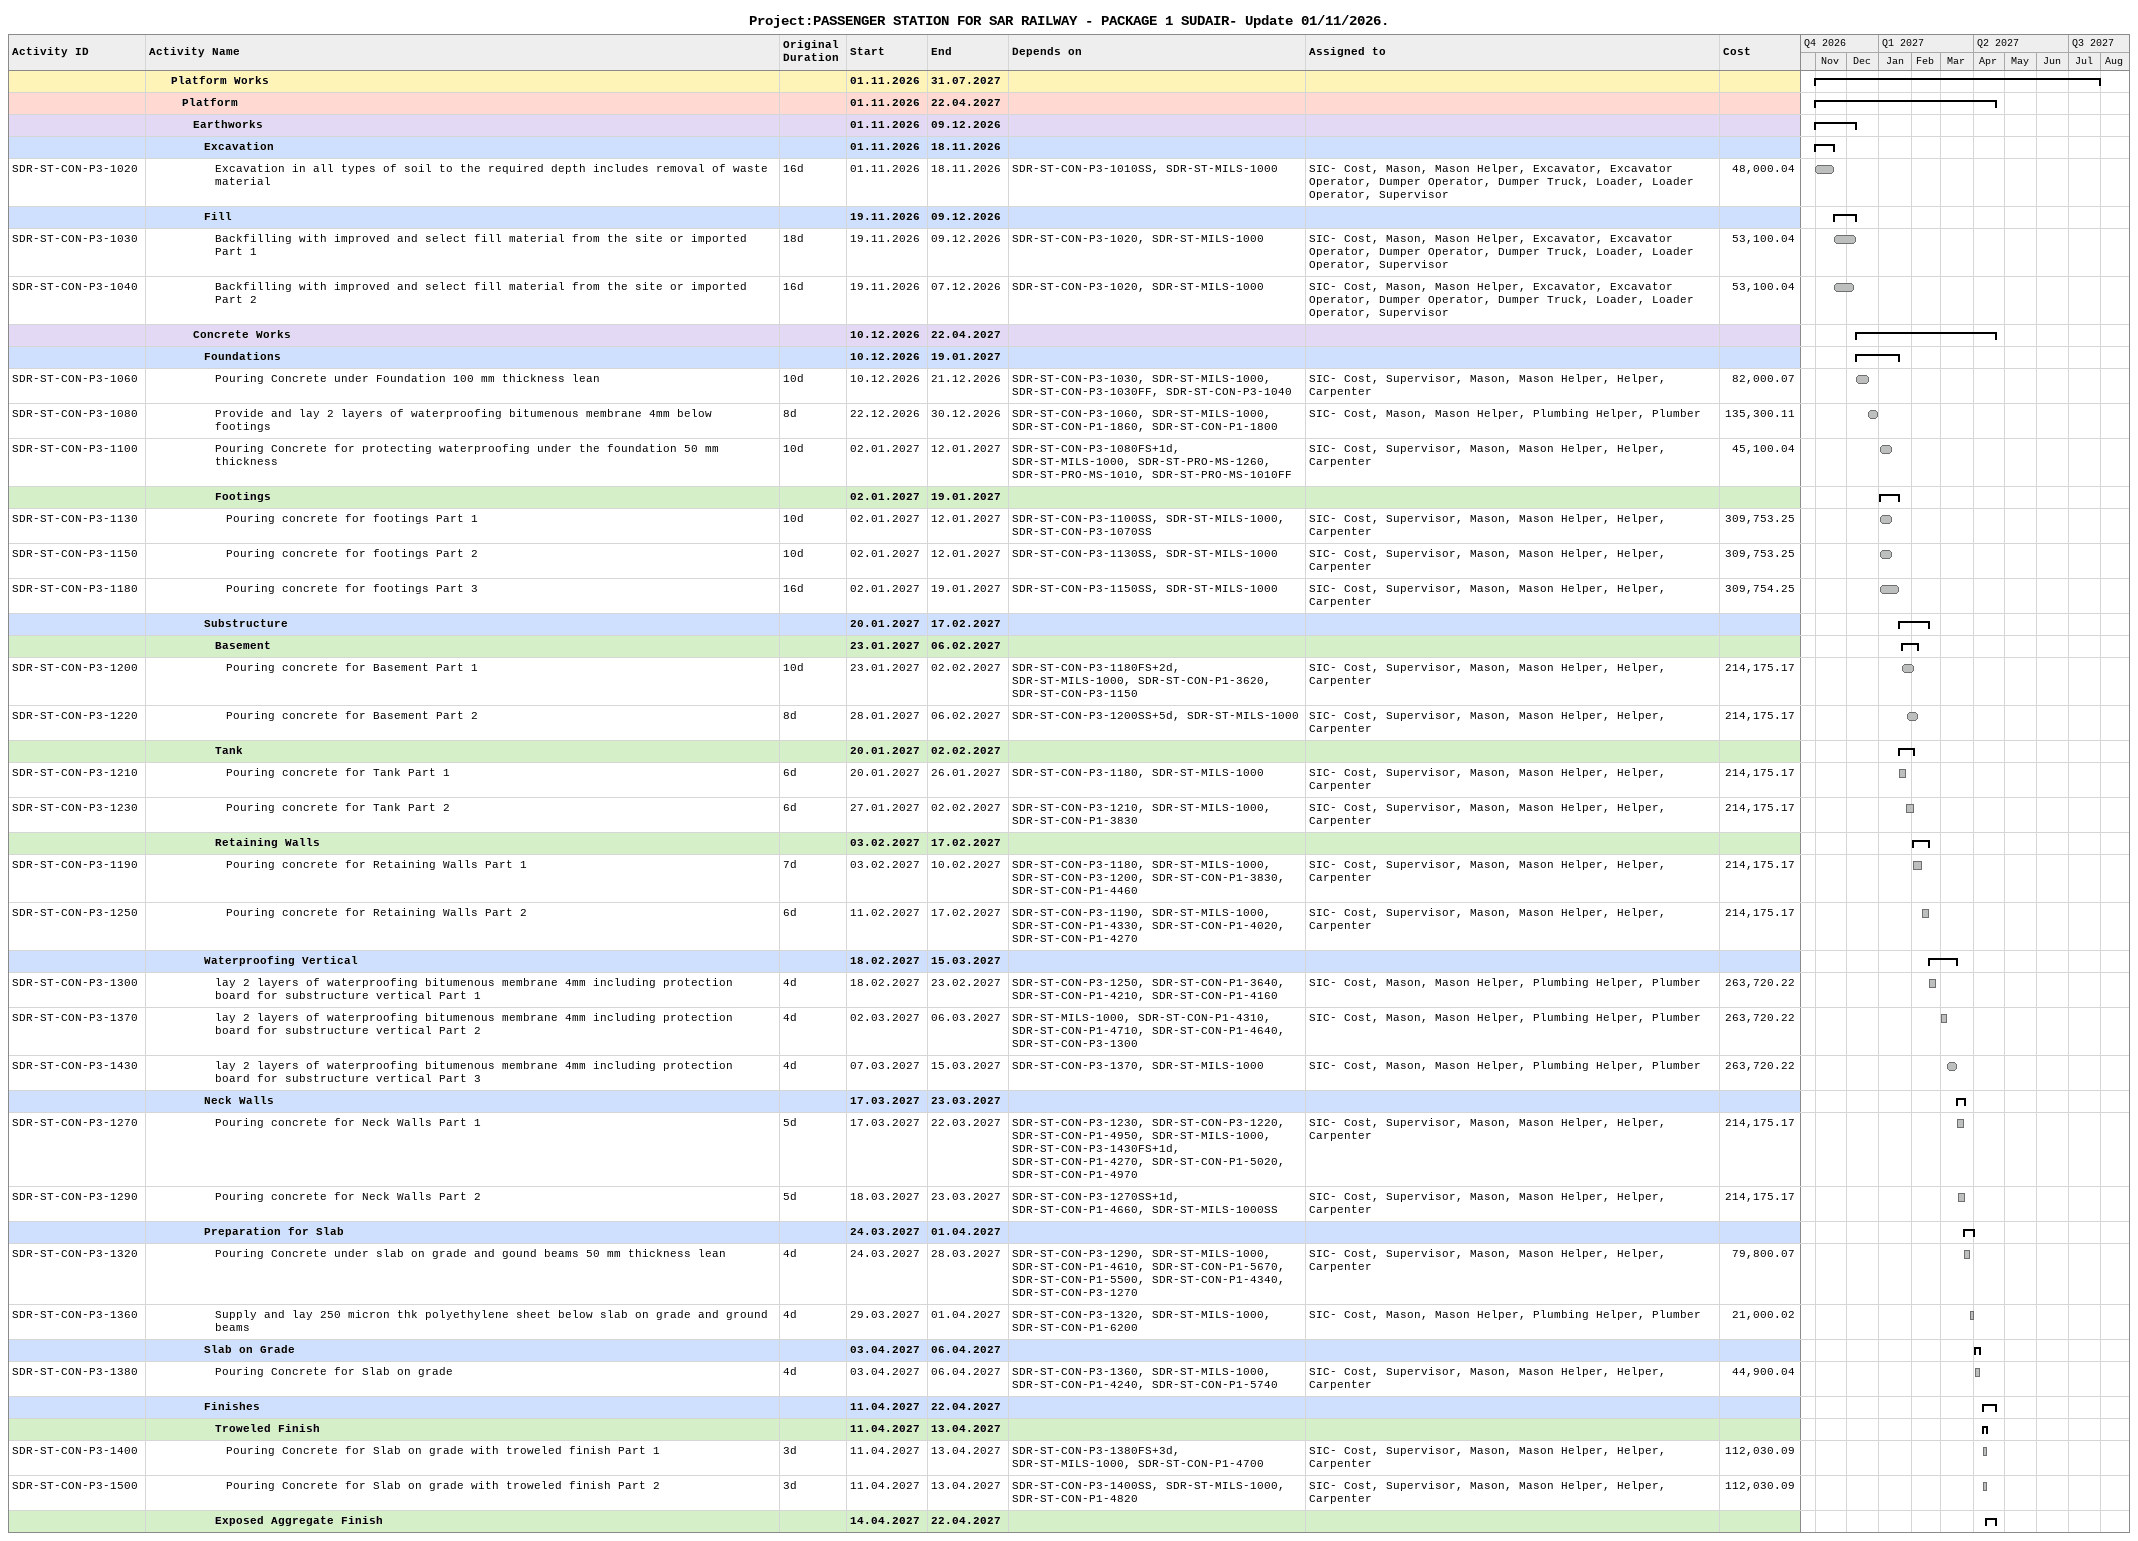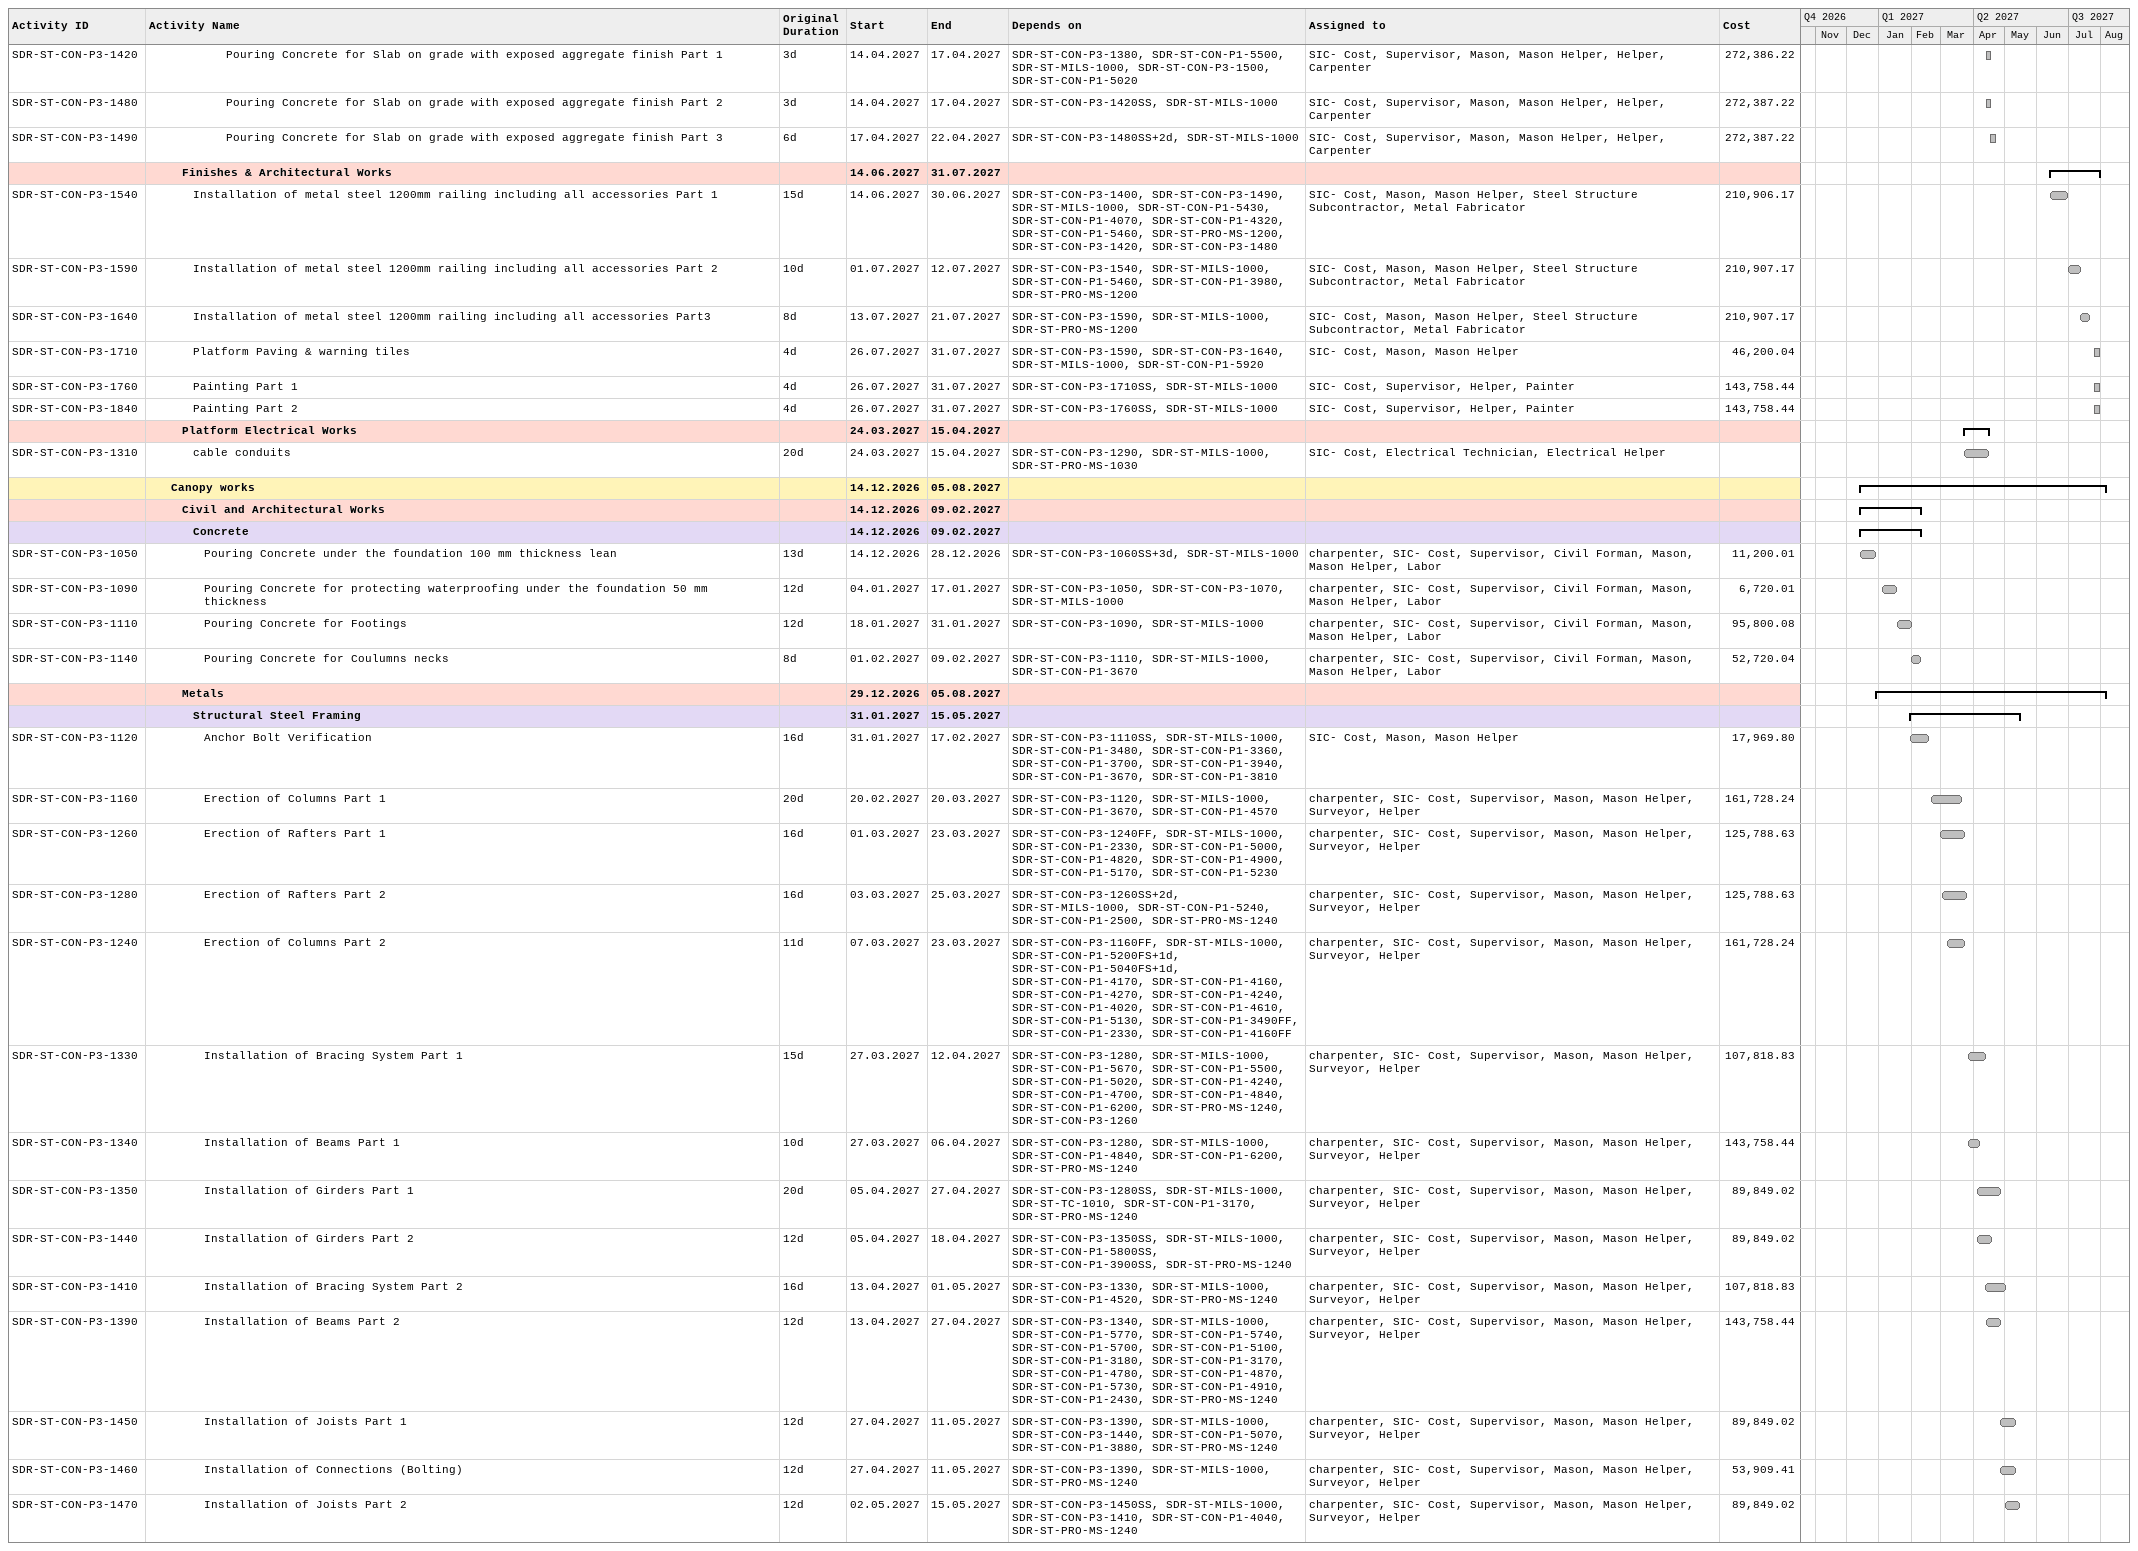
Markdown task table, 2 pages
Project:PASSENGER STATION FOR SAR RAILWAY - PACKAGE 1 SUDAIR- Update 01/11/2026.

| ID | Level | Task | Original duration | Start | Finish | Predecessors | Resources | Cost |
|---|---|---|---|---|---|---|---|---|
|  | 3 | **Platform Works** |  | 2026-11-01 | 2027-07-31 |  |  |  |
|  | 4 | **Platform** |  | 2026-11-01 | 2027-04-22 |  |  |  |
|  | 5 | **Earthworks** |  | 2026-11-01 | 2026-12-09 |  |  |  |
|  | 6 | **Excavation** |  | 2026-11-01 | 2026-11-18 |  |  |  |
| SDR-ST-CON-P3-1020 | 7 | Excavation in all types of soil to the required depth includes removal of waste material | 16d | 2026-11-01 | 2026-11-18 | SDR-ST-CON-P3-1010SS, SDR-ST-MILS-1000 | SIC- Cost, Mason, Mason Helper, Excavator, Excavator Operator, Dumper Operator, Dumper Truck, Loader, Loader Operator, Supervisor | 48000.04 |
|  | 6 | **Fill** |  | 2026-11-19 | 2026-12-09 |  |  |  |
| SDR-ST-CON-P3-1030 | 7 | Backfilling with improved and select fill material from the site or imported Part 1 | 18d | 2026-11-19 | 2026-12-09 | SDR-ST-CON-P3-1020, SDR-ST-MILS-1000 | SIC- Cost, Mason, Mason Helper, Excavator, Excavator Operator, Dumper Operator, Dumper Truck, Loader, Loader Operator, Supervisor | 53100.04 |
| SDR-ST-CON-P3-1040 | 7 | Backfilling with improved and select fill material from the site or imported Part 2 | 16d | 2026-11-19 | 2026-12-07 | SDR-ST-CON-P3-1020, SDR-ST-MILS-1000 | SIC- Cost, Mason, Mason Helper, Excavator, Excavator Operator, Dumper Operator, Dumper Truck, Loader, Loader Operator, Supervisor | 53100.04 |
|  | 5 | **Concrete Works** |  | 2026-12-10 | 2027-04-22 |  |  |  |
|  | 6 | **Foundations** |  | 2026-12-10 | 2027-01-19 |  |  |  |
| SDR-ST-CON-P3-1060 | 7 | Pouring Concrete under Foundation 100 mm thickness lean | 10d | 2026-12-10 | 2026-12-21 | SDR-ST-CON-P3-1030, SDR-ST-MILS-1000, SDR-ST-CON-P3-1030FF, SDR-ST-CON-P3-1040 | SIC- Cost, Supervisor, Mason, Mason Helper, Helper, Carpenter | 82000.07 |
| SDR-ST-CON-P3-1080 | 7 | Provide and lay 2 layers of waterproofing bitumenous membrane 4mm below footings | 8d | 2026-12-22 | 2026-12-30 | SDR-ST-CON-P3-1060, SDR-ST-MILS-1000, SDR-ST-CON-P1-1860, SDR-ST-CON-P1-1800 | SIC- Cost, Mason, Mason Helper, Plumbing Helper, Plumber | 135300.11 |
| SDR-ST-CON-P3-1100 | 7 | Pouring Concrete for protecting waterproofing under the foundation 50 mm thickness | 10d | 2027-01-02 | 2027-01-12 | SDR-ST-CON-P3-1080FS+1d, SDR-ST-MILS-1000, SDR-ST-PRO-MS-1260, SDR-ST-PRO-MS-1010, SDR-ST-PRO-MS-1010FF | SIC- Cost, Supervisor, Mason, Mason Helper, Helper, Carpenter | 45100.04 |
|  | 7 | **Footings** |  | 2027-01-02 | 2027-01-19 |  |  |  |
| SDR-ST-CON-P3-1130 | 8 | Pouring concrete for footings Part 1 | 10d | 2027-01-02 | 2027-01-12 | SDR-ST-CON-P3-1100SS, SDR-ST-MILS-1000, SDR-ST-CON-P3-1070SS | SIC- Cost, Supervisor, Mason, Mason Helper, Helper, Carpenter | 309753.25 |
| SDR-ST-CON-P3-1150 | 8 | Pouring concrete for footings Part 2 | 10d | 2027-01-02 | 2027-01-12 | SDR-ST-CON-P3-1130SS, SDR-ST-MILS-1000 | SIC- Cost, Supervisor, Mason, Mason Helper, Helper, Carpenter | 309753.25 |
| SDR-ST-CON-P3-1180 | 8 | Pouring concrete for footings Part 3 | 16d | 2027-01-02 | 2027-01-19 | SDR-ST-CON-P3-1150SS, SDR-ST-MILS-1000 | SIC- Cost, Supervisor, Mason, Mason Helper, Helper, Carpenter | 309754.25 |
|  | 6 | **Substructure** |  | 2027-01-20 | 2027-02-17 |  |  |  |
|  | 7 | **Basement** |  | 2027-01-23 | 2027-02-06 |  |  |  |
| SDR-ST-CON-P3-1200 | 8 | Pouring concrete for Basement Part 1 | 10d | 2027-01-23 | 2027-02-02 | SDR-ST-CON-P3-1180FS+2d, SDR-ST-MILS-1000, SDR-ST-CON-P1-3620, SDR-ST-CON-P3-1150 | SIC- Cost, Supervisor, Mason, Mason Helper, Helper, Carpenter | 214175.17 |
| SDR-ST-CON-P3-1220 | 8 | Pouring concrete for Basement Part 2 | 8d | 2027-01-28 | 2027-02-06 | SDR-ST-CON-P3-1200SS+5d, SDR-ST-MILS-1000 | SIC- Cost, Supervisor, Mason, Mason Helper, Helper, Carpenter | 214175.17 |
|  | 7 | **Tank** |  | 2027-01-20 | 2027-02-02 |  |  |  |
| SDR-ST-CON-P3-1210 | 8 | Pouring concrete for Tank Part 1 | 6d | 2027-01-20 | 2027-01-26 | SDR-ST-CON-P3-1180, SDR-ST-MILS-1000 | SIC- Cost, Supervisor, Mason, Mason Helper, Helper, Carpenter | 214175.17 |
| SDR-ST-CON-P3-1230 | 8 | Pouring concrete for Tank Part 2 | 6d | 2027-01-27 | 2027-02-02 | SDR-ST-CON-P3-1210, SDR-ST-MILS-1000, SDR-ST-CON-P1-3830 | SIC- Cost, Supervisor, Mason, Mason Helper, Helper, Carpenter | 214175.17 |
|  | 7 | **Retaining Walls** |  | 2027-02-03 | 2027-02-17 |  |  |  |
| SDR-ST-CON-P3-1190 | 8 | Pouring concrete for Retaining Walls Part 1 | 7d | 2027-02-03 | 2027-02-10 | SDR-ST-CON-P3-1180, SDR-ST-MILS-1000, SDR-ST-CON-P3-1200, SDR-ST-CON-P1-3830, SDR-ST-CON-P1-4460 | SIC- Cost, Supervisor, Mason, Mason Helper, Helper, Carpenter | 214175.17 |
| SDR-ST-CON-P3-1250 | 8 | Pouring concrete for Retaining Walls Part 2 | 6d | 2027-02-11 | 2027-02-17 | SDR-ST-CON-P3-1190, SDR-ST-MILS-1000, SDR-ST-CON-P1-4330, SDR-ST-CON-P1-4020, SDR-ST-CON-P1-4270 | SIC- Cost, Supervisor, Mason, Mason Helper, Helper, Carpenter | 214175.17 |
|  | 6 | **Waterproofing Vertical** |  | 2027-02-18 | 2027-03-15 |  |  |  |
| SDR-ST-CON-P3-1300 | 7 | lay 2 layers of waterproofing bitumenous membrane 4mm including protection board for substructure vertical Part 1 | 4d | 2027-02-18 | 2027-02-23 | SDR-ST-CON-P3-1250, SDR-ST-CON-P1-3640, SDR-ST-CON-P1-4210, SDR-ST-CON-P1-4160 | SIC- Cost, Mason, Mason Helper, Plumbing Helper, Plumber | 263720.22 |
| SDR-ST-CON-P3-1370 | 7 | lay 2 layers of waterproofing bitumenous membrane 4mm including protection board for substructure vertical Part 2 | 4d | 2027-03-02 | 2027-03-06 | SDR-ST-MILS-1000, SDR-ST-CON-P1-4310, SDR-ST-CON-P1-4710, SDR-ST-CON-P1-4640, SDR-ST-CON-P3-1300 | SIC- Cost, Mason, Mason Helper, Plumbing Helper, Plumber | 263720.22 |
| SDR-ST-CON-P3-1430 | 7 | lay 2 layers of waterproofing bitumenous membrane 4mm including protection board for substructure vertical Part 3 | 4d | 2027-03-07 | 2027-03-15 | SDR-ST-CON-P3-1370, SDR-ST-MILS-1000 | SIC- Cost, Mason, Mason Helper, Plumbing Helper, Plumber | 263720.22 |
|  | 6 | **Neck Walls** |  | 2027-03-17 | 2027-03-23 |  |  |  |
| SDR-ST-CON-P3-1270 | 7 | Pouring concrete for Neck Walls Part 1 | 5d | 2027-03-17 | 2027-03-22 | SDR-ST-CON-P3-1230, SDR-ST-CON-P3-1220, SDR-ST-CON-P1-4950, SDR-ST-MILS-1000, SDR-ST-CON-P3-1430FS+1d, SDR-ST-CON-P1-4270, SDR-ST-CON-P1-5020, SDR-ST-CON-P1-4970 | SIC- Cost, Supervisor, Mason, Mason Helper, Helper, Carpenter | 214175.17 |
| SDR-ST-CON-P3-1290 | 7 | Pouring concrete for Neck Walls Part 2 | 5d | 2027-03-18 | 2027-03-23 | SDR-ST-CON-P3-1270SS+1d, SDR-ST-CON-P1-4660, SDR-ST-MILS-1000SS | SIC- Cost, Supervisor, Mason, Mason Helper, Helper, Carpenter | 214175.17 |
|  | 6 | **Preparation for Slab** |  | 2027-03-24 | 2027-04-01 |  |  |  |
| SDR-ST-CON-P3-1320 | 7 | Pouring Concrete under slab on grade and gound beams 50 mm thickness lean | 4d | 2027-03-24 | 2027-03-28 | SDR-ST-CON-P3-1290, SDR-ST-MILS-1000, SDR-ST-CON-P1-4610, SDR-ST-CON-P1-5670, SDR-ST-CON-P1-5500, SDR-ST-CON-P1-4340, SDR-ST-CON-P3-1270 | SIC- Cost, Supervisor, Mason, Mason Helper, Helper, Carpenter | 79800.07 |
| SDR-ST-CON-P3-1360 | 7 | Supply and lay 250 micron thk polyethylene sheet below slab on grade and ground beams | 4d | 2027-03-29 | 2027-04-01 | SDR-ST-CON-P3-1320, SDR-ST-MILS-1000, SDR-ST-CON-P1-6200 | SIC- Cost, Mason, Mason Helper, Plumbing Helper, Plumber | 21000.02 |
|  | 6 | **Slab on Grade** |  | 2027-04-03 | 2027-04-06 |  |  |  |
| SDR-ST-CON-P3-1380 | 7 | Pouring Concrete for Slab on grade | 4d | 2027-04-03 | 2027-04-06 | SDR-ST-CON-P3-1360, SDR-ST-MILS-1000, SDR-ST-CON-P1-4240, SDR-ST-CON-P1-5740 | SIC- Cost, Supervisor, Mason, Mason Helper, Helper, Carpenter | 44900.04 |
|  | 6 | **Finishes** |  | 2027-04-11 | 2027-04-22 |  |  |  |
|  | 7 | **Troweled Finish** |  | 2027-04-11 | 2027-04-13 |  |  |  |
| SDR-ST-CON-P3-1400 | 8 | Pouring Concrete for Slab on grade with troweled finish Part 1 | 3d | 2027-04-11 | 2027-04-13 | SDR-ST-CON-P3-1380FS+3d, SDR-ST-MILS-1000, SDR-ST-CON-P1-4700 | SIC- Cost, Supervisor, Mason, Mason Helper, Helper, Carpenter | 112030.09 |
| SDR-ST-CON-P3-1500 | 8 | Pouring Concrete for Slab on grade with troweled finish Part 2 | 3d | 2027-04-11 | 2027-04-13 | SDR-ST-CON-P3-1400SS, SDR-ST-MILS-1000, SDR-ST-CON-P1-4820 | SIC- Cost, Supervisor, Mason, Mason Helper, Helper, Carpenter | 112030.09 |
|  | 7 | **Exposed Aggregate Finish** |  | 2027-04-14 | 2027-04-22 |  |  |  |
| SDR-ST-CON-P3-1420 | 8 | Pouring Concrete for Slab on grade with exposed aggregate finish Part 1 | 3d | 2027-04-14 | 2027-04-17 | SDR-ST-CON-P3-1380, SDR-ST-CON-P1-5500, SDR-ST-MILS-1000, SDR-ST-CON-P3-1500, SDR-ST-CON-P1-5020 | SIC- Cost, Supervisor, Mason, Mason Helper, Helper, Carpenter | 272386.22 |
| SDR-ST-CON-P3-1480 | 8 | Pouring Concrete for Slab on grade with exposed aggregate finish Part 2 | 3d | 2027-04-14 | 2027-04-17 | SDR-ST-CON-P3-1420SS, SDR-ST-MILS-1000 | SIC- Cost, Supervisor, Mason, Mason Helper, Helper, Carpenter | 272387.22 |
| SDR-ST-CON-P3-1490 | 8 | Pouring Concrete for Slab on grade with exposed aggregate finish Part 3 | 6d | 2027-04-17 | 2027-04-22 | SDR-ST-CON-P3-1480SS+2d, SDR-ST-MILS-1000 | SIC- Cost, Supervisor, Mason, Mason Helper, Helper, Carpenter | 272387.22 |
|  | 4 | **Finishes & Architectural Works** |  | 2027-06-14 | 2027-07-31 |  |  |  |
| SDR-ST-CON-P3-1540 | 5 | Installation of metal steel 1200mm railing including all accessories Part 1 | 15d | 2027-06-14 | 2027-06-30 | SDR-ST-CON-P3-1400, SDR-ST-CON-P3-1490, SDR-ST-MILS-1000, SDR-ST-CON-P1-5430, SDR-ST-CON-P1-4070, SDR-ST-CON-P1-4320, SDR-ST-CON-P1-5460, SDR-ST-PRO-MS-1200, SDR-ST-CON-P3-1420, SDR-ST-CON-P3-1480 | SIC- Cost, Mason, Mason Helper, Steel Structure Subcontractor, Metal Fabricator | 210906.17 |
| SDR-ST-CON-P3-1590 | 5 | Installation of metal steel 1200mm railing including all accessories Part 2 | 10d | 2027-07-01 | 2027-07-12 | SDR-ST-CON-P3-1540, SDR-ST-MILS-1000, SDR-ST-CON-P1-5460, SDR-ST-CON-P1-3980, SDR-ST-PRO-MS-1200 | SIC- Cost, Mason, Mason Helper, Steel Structure Subcontractor, Metal Fabricator | 210907.17 |
| SDR-ST-CON-P3-1640 | 5 | Installation of metal steel 1200mm railing including all accessories Part3 | 8d | 2027-07-13 | 2027-07-21 | SDR-ST-CON-P3-1590, SDR-ST-MILS-1000, SDR-ST-PRO-MS-1200 | SIC- Cost, Mason, Mason Helper, Steel Structure Subcontractor, Metal Fabricator | 210907.17 |
| SDR-ST-CON-P3-1710 | 5 | Platform Paving & warning tiles | 4d | 2027-07-26 | 2027-07-31 | SDR-ST-CON-P3-1590, SDR-ST-CON-P3-1640, SDR-ST-MILS-1000, SDR-ST-CON-P1-5920 | SIC- Cost, Mason, Mason Helper | 46200.04 |
| SDR-ST-CON-P3-1760 | 5 | Painting Part 1 | 4d | 2027-07-26 | 2027-07-31 | SDR-ST-CON-P3-1710SS, SDR-ST-MILS-1000 | SIC- Cost, Supervisor, Helper, Painter | 143758.44 |
| SDR-ST-CON-P3-1840 | 5 | Painting Part 2 | 4d | 2027-07-26 | 2027-07-31 | SDR-ST-CON-P3-1760SS, SDR-ST-MILS-1000 | SIC- Cost, Supervisor, Helper, Painter | 143758.44 |
|  | 4 | **Platform Electrical Works** |  | 2027-03-24 | 2027-04-15 |  |  |  |
| SDR-ST-CON-P3-1310 | 5 | cable conduits | 20d | 2027-03-24 | 2027-04-15 | SDR-ST-CON-P3-1290, SDR-ST-MILS-1000, SDR-ST-PRO-MS-1030 | SIC- Cost, Electrical Technician, Electrical Helper |  |
|  | 3 | **Canopy works** |  | 2026-12-14 | 2027-08-05 |  |  |  |
|  | 4 | **Civil and Architectural Works** |  | 2026-12-14 | 2027-02-09 |  |  |  |
|  | 5 | **Concrete** |  | 2026-12-14 | 2027-02-09 |  |  |  |
| SDR-ST-CON-P3-1050 | 6 | Pouring Concrete under the foundation 100 mm thickness lean | 13d | 2026-12-14 | 2026-12-28 | SDR-ST-CON-P3-1060SS+3d, SDR-ST-MILS-1000 | charpenter, SIC- Cost, Supervisor, Civil Forman, Mason, Mason Helper, Labor | 11200.01 |
| SDR-ST-CON-P3-1090 | 6 | Pouring Concrete for protecting waterproofing under the foundation 50 mm thickness | 12d | 2027-01-04 | 2027-01-17 | SDR-ST-CON-P3-1050, SDR-ST-CON-P3-1070, SDR-ST-MILS-1000 | charpenter, SIC- Cost, Supervisor, Civil Forman, Mason, Mason Helper, Labor | 6720.01 |
| SDR-ST-CON-P3-1110 | 6 | Pouring Concrete for Footings | 12d | 2027-01-18 | 2027-01-31 | SDR-ST-CON-P3-1090, SDR-ST-MILS-1000 | charpenter, SIC- Cost, Supervisor, Civil Forman, Mason, Mason Helper, Labor | 95800.08 |
| SDR-ST-CON-P3-1140 | 6 | Pouring Concrete for Coulumns necks | 8d | 2027-02-01 | 2027-02-09 | SDR-ST-CON-P3-1110, SDR-ST-MILS-1000, SDR-ST-CON-P1-3670 | charpenter, SIC- Cost, Supervisor, Civil Forman, Mason, Mason Helper, Labor | 52720.04 |
|  | 4 | **Metals** |  | 2026-12-29 | 2027-08-05 |  |  |  |
|  | 5 | **Structural Steel Framing** |  | 2027-01-31 | 2027-05-15 |  |  |  |
| SDR-ST-CON-P3-1120 | 6 | Anchor Bolt Verification | 16d | 2027-01-31 | 2027-02-17 | SDR-ST-CON-P3-1110SS, SDR-ST-MILS-1000, SDR-ST-CON-P1-3480, SDR-ST-CON-P1-3360, SDR-ST-CON-P1-3700, SDR-ST-CON-P1-3940, SDR-ST-CON-P1-3670, SDR-ST-CON-P1-3810 | SIC- Cost, Mason, Mason Helper | 17969.80 |
| SDR-ST-CON-P3-1160 | 6 | Erection of Columns Part 1 | 20d | 2027-02-20 | 2027-03-20 | SDR-ST-CON-P3-1120, SDR-ST-MILS-1000, SDR-ST-CON-P1-3670, SDR-ST-CON-P1-4570 | charpenter, SIC- Cost, Supervisor, Mason, Mason Helper, Surveyor, Helper | 161728.24 |
| SDR-ST-CON-P3-1260 | 6 | Erection of Rafters Part 1 | 16d | 2027-03-01 | 2027-03-23 | SDR-ST-CON-P3-1240FF, SDR-ST-MILS-1000, SDR-ST-CON-P1-2330, SDR-ST-CON-P1-5000, SDR-ST-CON-P1-4820, SDR-ST-CON-P1-4900, SDR-ST-CON-P1-5170, SDR-ST-CON-P1-5230 | charpenter, SIC- Cost, Supervisor, Mason, Mason Helper, Surveyor, Helper | 125788.63 |
| SDR-ST-CON-P3-1280 | 6 | Erection of Rafters Part 2 | 16d | 2027-03-03 | 2027-03-25 | SDR-ST-CON-P3-1260SS+2d, SDR-ST-MILS-1000, SDR-ST-CON-P1-5240, SDR-ST-CON-P1-2500, SDR-ST-PRO-MS-1240 | charpenter, SIC- Cost, Supervisor, Mason, Mason Helper, Surveyor, Helper | 125788.63 |
| SDR-ST-CON-P3-1240 | 6 | Erection of Columns Part 2 | 11d | 2027-03-07 | 2027-03-23 | SDR-ST-CON-P3-1160FF, SDR-ST-MILS-1000, SDR-ST-CON-P1-5200FS+1d, SDR-ST-CON-P1-5040FS+1d, SDR-ST-CON-P1-4170, SDR-ST-CON-P1-4160, SDR-ST-CON-P1-4270, SDR-ST-CON-P1-4240, SDR-ST-CON-P1-4020, SDR-ST-CON-P1-4610, SDR-ST-CON-P1-5130, SDR-ST-CON-P1-3490FF, SDR-ST-CON-P1-2330, SDR-ST-CON-P1-4160FF | charpenter, SIC- Cost, Supervisor, Mason, Mason Helper, Surveyor, Helper | 161728.24 |
| SDR-ST-CON-P3-1330 | 6 | Installation of Bracing System Part 1 | 15d | 2027-03-27 | 2027-04-12 | SDR-ST-CON-P3-1280, SDR-ST-MILS-1000, SDR-ST-CON-P1-5670, SDR-ST-CON-P1-5500, SDR-ST-CON-P1-5020, SDR-ST-CON-P1-4240, SDR-ST-CON-P1-4700, SDR-ST-CON-P1-4840, SDR-ST-CON-P1-6200, SDR-ST-PRO-MS-1240, SDR-ST-CON-P3-1260 | charpenter, SIC- Cost, Supervisor, Mason, Mason Helper, Surveyor, Helper | 107818.83 |
| SDR-ST-CON-P3-1340 | 6 | Installation of Beams Part 1 | 10d | 2027-03-27 | 2027-04-06 | SDR-ST-CON-P3-1280, SDR-ST-MILS-1000, SDR-ST-CON-P1-4840, SDR-ST-CON-P1-6200, SDR-ST-PRO-MS-1240 | charpenter, SIC- Cost, Supervisor, Mason, Mason Helper, Surveyor, Helper | 143758.44 |
| SDR-ST-CON-P3-1350 | 6 | Installation of Girders Part 1 | 20d | 2027-04-05 | 2027-04-27 | SDR-ST-CON-P3-1280SS, SDR-ST-MILS-1000, SDR-ST-TC-1010, SDR-ST-CON-P1-3170, SDR-ST-PRO-MS-1240 | charpenter, SIC- Cost, Supervisor, Mason, Mason Helper, Surveyor, Helper | 89849.02 |
| SDR-ST-CON-P3-1440 | 6 | Installation of Girders Part 2 | 12d | 2027-04-05 | 2027-04-18 | SDR-ST-CON-P3-1350SS, SDR-ST-MILS-1000, SDR-ST-CON-P1-5800SS, SDR-ST-CON-P1-3900SS, SDR-ST-PRO-MS-1240 | charpenter, SIC- Cost, Supervisor, Mason, Mason Helper, Surveyor, Helper | 89849.02 |
| SDR-ST-CON-P3-1410 | 6 | Installation of Bracing System Part 2 | 16d | 2027-04-13 | 2027-05-01 | SDR-ST-CON-P3-1330, SDR-ST-MILS-1000, SDR-ST-CON-P1-4520, SDR-ST-PRO-MS-1240 | charpenter, SIC- Cost, Supervisor, Mason, Mason Helper, Surveyor, Helper | 107818.83 |
| SDR-ST-CON-P3-1390 | 6 | Installation of Beams Part 2 | 12d | 2027-04-13 | 2027-04-27 | SDR-ST-CON-P3-1340, SDR-ST-MILS-1000, SDR-ST-CON-P1-5770, SDR-ST-CON-P1-5740, SDR-ST-CON-P1-5700, SDR-ST-CON-P1-5100, SDR-ST-CON-P1-3180, SDR-ST-CON-P1-3170, SDR-ST-CON-P1-4780, SDR-ST-CON-P1-4870, SDR-ST-CON-P1-5730, SDR-ST-CON-P1-4910, SDR-ST-CON-P1-2430, SDR-ST-PRO-MS-1240 | charpenter, SIC- Cost, Supervisor, Mason, Mason Helper, Surveyor, Helper | 143758.44 |
| SDR-ST-CON-P3-1450 | 6 | Installation of Joists Part 1 | 12d | 2027-04-27 | 2027-05-11 | SDR-ST-CON-P3-1390, SDR-ST-MILS-1000, SDR-ST-CON-P3-1440, SDR-ST-CON-P1-5070, SDR-ST-CON-P1-3880, SDR-ST-PRO-MS-1240 | charpenter, SIC- Cost, Supervisor, Mason, Mason Helper, Surveyor, Helper | 89849.02 |
| SDR-ST-CON-P3-1460 | 6 | Installation of Connections (Bolting) | 12d | 2027-04-27 | 2027-05-11 | SDR-ST-CON-P3-1390, SDR-ST-MILS-1000, SDR-ST-PRO-MS-1240 | charpenter, SIC- Cost, Supervisor, Mason, Mason Helper, Surveyor, Helper | 53909.41 |
| SDR-ST-CON-P3-1470 | 6 | Installation of Joists Part 2 | 12d | 2027-05-02 | 2027-05-15 | SDR-ST-CON-P3-1450SS, SDR-ST-MILS-1000, SDR-ST-CON-P3-1410, SDR-ST-CON-P1-4040, SDR-ST-PRO-MS-1240 | charpenter, SIC- Cost, Supervisor, Mason, Mason Helper, Surveyor, Helper | 89849.02 |
